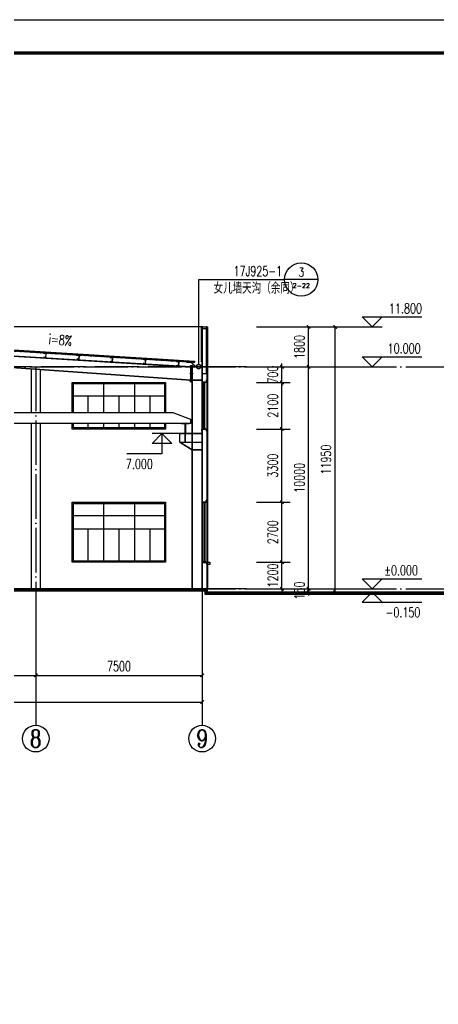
# Model space of a CAD drawing. Extents: x 14586673 to 15379323, y -344170 to -118775.
# Drawn here: x 15333900 to 15352773, y -225883 to -181520 of the extents above; entities that cross this region are included whole.
import ezdxf
from ezdxf.enums import TextEntityAlignment as Align

# ---------------------------------------------------------------- set-up
doc = ezdxf.new("R2010")
doc.units = 0
doc.header["$LTSCALE"] = 1000
doc.header["$MEASUREMENT"] = 0
doc.linetypes.add('DOTE', pattern=[2.42, 2, -0.2, 0.02, -0.2])
for name, color, linetype in [('AXIS', 3, 'Continuous'), ('AXIS_TEXT', 7, 'Continuous'), ('COLUMN', 2, 'Continuous'), ('DIM_IDEN', 3, 'Continuous'), ('DOTE', 1, 'DOTE'), ('PUB_DIM', 3, 'Continuous'), ('PUB_TEXT', 7, 'Continuous'), ('TK', 4, 'Continuous'), ('WALL', 9, 'Continuous'), ('WINDOW', 4, 'Continuous'), ('YS', 130, 'Continuous'), ('填充', 251, 'Continuous'), ('梁柱', 3, 'Continuous'), ('窗', 132, 'Continuous'), ('立面线条', 7, 'Continuous')]:
    doc.layers.add(name, color=color, linetype=linetype)
doc.styles.add('_TCH_AXIS', font='COMPLEX', dxfattribs={"bigfont": 'GBCBIG'})
doc.styles.add('_TCH_DIM', font='SIMPLEX', dxfattribs={"bigfont": 'GBCBIG'})
doc.styles.add('_TCH_DIM_T3', font='SIMPLEX', dxfattribs={"width": 0.705882, "bigfont": 'GBCBIG'})
doc.styles.add('_TCH_LABEL', font='COMPLEX', dxfattribs={"bigfont": 'GBCBIG'})
doc.styles.add('COMPLEX', font='COMPLEX')
doc.dimstyles.new('_TCH_ARCH&&150', dxfattribs={"dimtxt": 446.25, "dimasz": 150, "dimexe": 375, "dimexo": 450, "dimgap": 189.375, "dimtad": 1, "dimdec": 0, "dimzin": 0, "dimdsep": 46, "dimtxsty": '_TCH_DIM_T3', "dimblk": 'ARCHTICK', "dimcen": 0.09, "dimclrt": 7, "dimazin": 2, "dimtfac": 1, "dimtdec": 0, "dimtix": 1, "dimtmove": 2, "dimatfit": 3, "dimfxl": 0, "dimtolj": 1, "dimtzin": 0, "dimarcsym": 0})

# ---------------------------------------------------------------- blocks, each defined once
blk = doc.blocks.new('A$C6E6B7AEC')
at = {"layer": 'YS'}
for p, q in [((0, 0), (0, 75)), ((0, 75), (20, 75)), ((2, 2), (2, 72)), ((2, 72), (20, 72)), ((198, 2), (2, 2)), ((20, 72), (20, 75)), ((180, 75), (200, 75)), ((180, 72), (180, 75)), ((180, 72), (198, 72)), ((198, 72), (198, 2)), ((200, 75), (200, 0)), ((200, 0), (0, 0))]:
    blk.add_line(p, q, dxfattribs=at)
blk = doc.blocks.new('A$C53AF4E09')
at = {"layer": 'COLUMN'}
blk.add_hatch(color=256, dxfattribs=at).paths.add_polyline_path([(350, 450), (0, 450), (0, 440), (170, 440), (170, 10), (0, 10), (0, 0), (350, 0), (350, 10), (180, 10), (180, 440), (350, 440)])
blk.add_lwpolyline([(0, 440), (0, 450), (350, 450), (350, 440), (180, 440), (180, 10), (350, 10), (350, 0), (0, 0), (0, 10), (170, 10), (170, 440)], close=True, dxfattribs=at)
blk = doc.blocks.new('A$C25862AEB')
at = {"layer": 'YS'}
for p, q in [((200, 75), (0, 75)), ((0, 75), (0, 0)), ((0, 0), (20, 0)), ((198, 72), (2, 72)), ((2, 72), (2, 2)), ((2, 2), (20, 2)), ((205, 81), (5, 81)), ((5, 81), (5, 75)), ((205, 75), (5, 75)), ((20, 2), (20, 0)), ((180, 2), (198, 2)), ((180, 2), (180, 0)), ((180, 0), (200, 0)), ((198, 2), (198, 72)), ((200, 0), (200, 75))]:
    blk.add_line(p, q, dxfattribs=at)
blk = doc.blocks.new('GeYuanFrame_74871823', base_point=(20.09, 4.53))
at = {"layer": 'TK'}
blk.add_lwpolyline([(20.09, 4.53), (20.09, 598.53), (861.09, 598.53), (861.09, 4.53)], close=True, dxfattribs=at)
at = {"layer": 'TK', "const_width": 1}
blk.add_lwpolyline([(45.09, 588.53), (851.09, 588.53), (851.09, 14.53), (45.09, 14.53)], close=True, dxfattribs=at)
blk = doc.blocks.new('A$C6EE6551E')
at = {"layer": 'COLUMN'}
blk.add_hatch(color=256, dxfattribs=at).paths.add_polyline_path([(5, 195), (75, 200), (77, 175), (82, 175), (80, 205), (0, 200), (13, 0), (93, 5), (91, 35), (86, 35), (88, 10), (18, 5)])
blk.add_lwpolyline([(93, 5), (13, 0), (0, 200), (80, 205), (82, 175), (77, 175), (75, 200), (5, 195), (18, 5), (88, 10), (86, 35), (91, 35)], close=True, dxfattribs=at)
blk = doc.blocks.new('_ArchTick')
at = {"color": 0, "linetype": 'ByBlock', "const_width": 0.4}
blk.add_lwpolyline([(-0.5, -0.5), (0.5, 0.5)], dxfattribs=at)
blk = doc.blocks.new('*D121')
at = {"layer": 'Defpoints', "color": 0}
for p in [(15344123, -207163), (15346923, -207163), (15344123, -207313)]:
    blk.add_point(p, dxfattribs=at)
at = {"layer": 'PUB_DIM', "color": 0, "lineweight": -2}
for p, q in [((15344573, -207163), (15347298, -207163)), ((15346923, -207163), (15346923, -207013)), ((15346923, -207313), (15346923, -207163)), ((15344573, -207313), (15347298, -207313)), ((15346923, -207313), (15346923, -207463))]:
    blk.add_line(p, q, dxfattribs=at)
at = {"layer": 'PUB_DIM', "color": 0, "lineweight": -2, "xscale": 150, "yscale": 150, "zscale": 150}
for p, rotation in [((15346923, -207163), 270), ((15346923, -207313), 90)]:
    blk.add_blockref('_ArchTick', p, dxfattribs=dict(at, rotation=rotation))
at = {"layer": 'PUB_DIM', "color": 7, "insert": (15346510, -207238), "char_height": 446.2, "attachment_point": 5, "rotation": 90, "style": '_TCH_DIM_T3'}
blk.add_mtext('\\A1;150', dxfattribs=at)
blk = doc.blocks.new('*D122')
at = {"layer": 'Defpoints', "color": 0}
for p in [(15344123, -197163), (15346923, -197163), (15344123, -207163)]:
    blk.add_point(p, dxfattribs=at)
at = {"layer": 'PUB_DIM', "color": 0, "lineweight": -2}
for p, q in [((15344573, -197163), (15347298, -197163)), ((15346923, -207163), (15346923, -197163)), ((15344573, -207163), (15347298, -207163))]:
    blk.add_line(p, q, dxfattribs=at)
at = {"layer": 'PUB_DIM', "color": 0, "lineweight": -2, "xscale": 150, "yscale": 150, "zscale": 150}
for p, rotation in [((15346923, -197163), 90), ((15346923, -207163), 270)]:
    blk.add_blockref('_ArchTick', p, dxfattribs=dict(at, rotation=rotation))
at = {"layer": 'PUB_DIM', "color": 7, "insert": (15346510, -202163), "char_height": 446.2, "attachment_point": 5, "rotation": 90, "style": '_TCH_DIM_T3'}
blk.add_mtext('\\A1;10000', dxfattribs=at)
blk = doc.blocks.new('*D123')
at = {"layer": 'Defpoints', "color": 0}
for p in [(15344123, -195363), (15346923, -195363), (15344123, -197163)]:
    blk.add_point(p, dxfattribs=at)
at = {"layer": 'PUB_DIM', "color": 0, "lineweight": -2}
for p, q in [((15344573, -195363), (15347298, -195363)), ((15346923, -197163), (15346923, -195363)), ((15344573, -197163), (15347298, -197163))]:
    blk.add_line(p, q, dxfattribs=at)
at = {"layer": 'PUB_DIM', "color": 0, "lineweight": -2, "xscale": 150, "yscale": 150, "zscale": 150}
for p, rotation in [((15346923, -195363), 90), ((15346923, -197163), 270)]:
    blk.add_blockref('_ArchTick', p, dxfattribs=dict(at, rotation=rotation))
at = {"layer": 'PUB_DIM', "color": 7, "insert": (15346510, -196263), "char_height": 446.2, "attachment_point": 5, "rotation": 90, "style": '_TCH_DIM_T3'}
blk.add_mtext('\\A1;1800', dxfattribs=at)
blk = doc.blocks.new('*D124')
at = {"layer": 'Defpoints', "color": 0}
for p in [(15344123, -195363), (15348123, -195363), (15344123, -207313)]:
    blk.add_point(p, dxfattribs=at)
at = {"layer": 'PUB_DIM', "color": 0, "lineweight": -2}
for p, q in [((15344573, -195363), (15348498, -195363)), ((15348123, -207313), (15348123, -195363)), ((15344573, -207313), (15348498, -207313))]:
    blk.add_line(p, q, dxfattribs=at)
at = {"layer": 'PUB_DIM', "color": 0, "lineweight": -2, "xscale": 150, "yscale": 150, "zscale": 150}
for p, rotation in [((15348123, -195363), 90), ((15348123, -207313), 270)]:
    blk.add_blockref('_ArchTick', p, dxfattribs=dict(at, rotation=rotation))
at = {"layer": 'PUB_DIM', "color": 7, "insert": (15347710, -201338), "char_height": 446.2, "attachment_point": 5, "rotation": 90, "style": '_TCH_DIM_T3'}
blk.add_mtext('\\A1;11950', dxfattribs=at)
blk = doc.blocks.new('*D562')
at = {"layer": 'Defpoints', "color": 0}
for p in [(15344123, -205963), (15345723, -205963), (15344123, -207163)]:
    blk.add_point(p, dxfattribs=at)
at = {"layer": 'PUB_DIM', "color": 0, "lineweight": -2}
for p, q in [((15345723, -205963), (15345723, -205813)), ((15344573, -205963), (15346098, -205963)), ((15345723, -207163), (15345723, -205963)), ((15344573, -207163), (15346098, -207163)), ((15345723, -207163), (15345723, -207313))]:
    blk.add_line(p, q, dxfattribs=at)
at = {"layer": 'PUB_DIM', "color": 0, "lineweight": -2, "xscale": 150, "yscale": 150, "zscale": 150}
for p, rotation in [((15345723, -205963), 270), ((15345723, -207163), 90)]:
    blk.add_blockref('_ArchTick', p, dxfattribs=dict(at, rotation=rotation))
at = {"layer": 'PUB_DIM', "color": 7, "insert": (15345310, -206563), "char_height": 446.2, "attachment_point": 5, "rotation": 90, "style": '_TCH_DIM_T3'}
blk.add_mtext('\\A1;1200', dxfattribs=at)
blk = doc.blocks.new('*D563')
at = {"layer": 'Defpoints', "color": 0}
for p in [(15344123, -203263), (15345723, -203263), (15344123, -205963)]:
    blk.add_point(p, dxfattribs=at)
at = {"layer": 'PUB_DIM', "color": 0, "lineweight": -2}
for p, q in [((15344573, -203263), (15346098, -203263)), ((15345723, -205963), (15345723, -203263)), ((15344573, -205963), (15346098, -205963))]:
    blk.add_line(p, q, dxfattribs=at)
at = {"layer": 'PUB_DIM', "color": 0, "lineweight": -2, "xscale": 150, "yscale": 150, "zscale": 150}
for p, rotation in [((15345723, -203263), 90), ((15345723, -205963), 270)]:
    blk.add_blockref('_ArchTick', p, dxfattribs=dict(at, rotation=rotation))
at = {"layer": 'PUB_DIM', "color": 7, "insert": (15345310, -204613), "char_height": 446.2, "attachment_point": 5, "rotation": 90, "style": '_TCH_DIM_T3'}
blk.add_mtext('\\A1;2700', dxfattribs=at)
blk = doc.blocks.new('*D564')
at = {"layer": 'Defpoints', "color": 0}
for p in [(15344123, -199963), (15345723, -199963), (15344123, -203263)]:
    blk.add_point(p, dxfattribs=at)
at = {"layer": 'PUB_DIM', "color": 0, "lineweight": -2}
for p, q in [((15344573, -199963), (15346098, -199963)), ((15345723, -203263), (15345723, -199963)), ((15344573, -203263), (15346098, -203263))]:
    blk.add_line(p, q, dxfattribs=at)
at = {"layer": 'PUB_DIM', "color": 0, "lineweight": -2, "xscale": 150, "yscale": 150, "zscale": 150}
for p, rotation in [((15345723, -199963), 90), ((15345723, -203263), 270)]:
    blk.add_blockref('_ArchTick', p, dxfattribs=dict(at, rotation=rotation))
at = {"layer": 'PUB_DIM', "color": 7, "insert": (15345310, -201613), "char_height": 446.2, "attachment_point": 5, "rotation": 90, "style": '_TCH_DIM_T3'}
blk.add_mtext('\\A1;3300', dxfattribs=at)
blk = doc.blocks.new('*D565')
at = {"layer": 'Defpoints', "color": 0}
for p in [(15344123, -197863), (15345723, -197863), (15344123, -199963)]:
    blk.add_point(p, dxfattribs=at)
at = {"layer": 'PUB_DIM', "color": 0, "lineweight": -2}
for p, q in [((15344573, -197863), (15346098, -197863)), ((15345723, -199963), (15345723, -197863)), ((15344573, -199963), (15346098, -199963))]:
    blk.add_line(p, q, dxfattribs=at)
at = {"layer": 'PUB_DIM', "color": 0, "lineweight": -2, "xscale": 150, "yscale": 150, "zscale": 150}
for p, rotation in [((15345723, -197863), 90), ((15345723, -199963), 270)]:
    blk.add_blockref('_ArchTick', p, dxfattribs=dict(at, rotation=rotation))
at = {"layer": 'PUB_DIM', "color": 7, "insert": (15345310, -198913), "char_height": 446.2, "attachment_point": 5, "rotation": 90, "style": '_TCH_DIM_T3'}
blk.add_mtext('\\A1;2100', dxfattribs=at)
blk = doc.blocks.new('*D566')
at = {"layer": 'Defpoints', "color": 0}
for p in [(15344123, -197163), (15345723, -197163), (15344123, -197863)]:
    blk.add_point(p, dxfattribs=at)
at = {"layer": 'PUB_DIM', "color": 0, "lineweight": -2}
for p, q in [((15344573, -197163), (15346098, -197163)), ((15345723, -197163), (15345723, -197013)), ((15345723, -197863), (15345723, -197163)), ((15344573, -197863), (15346098, -197863)), ((15345723, -197863), (15345723, -198013))]:
    blk.add_line(p, q, dxfattribs=at)
at = {"layer": 'PUB_DIM', "color": 0, "lineweight": -2, "xscale": 150, "yscale": 150, "zscale": 150}
for p, rotation in [((15345723, -197163), 270), ((15345723, -197863), 90)]:
    blk.add_blockref('_ArchTick', p, dxfattribs=dict(at, rotation=rotation))
at = {"layer": 'PUB_DIM', "color": 7, "insert": (15345310, -197513), "char_height": 446.2, "attachment_point": 5, "rotation": 90, "style": '_TCH_DIM_T3'}
blk.add_mtext('\\A1;700', dxfattribs=at)
blk = doc.blocks.new('_AXISO')
blk.add_circle((0, 0), 0.5)
at = {"layer": 'AXIS_TEXT', "style": 'COMPLEX', "width": 1.041667}
blk.add_attdef('A', text='', height=0.56, dxfattribs=at).set_placement((-0.25, -0.28), (0.25, -0.28), align=Align.FIT)
blk = doc.blocks.new('*D567')
at = {"layer": 'AXIS', "color": 0, "lineweight": -2}
for p, q in [((15282123, -207763), (15282123, -212638)), ((15342123, -207763), (15342123, -212638)), ((15282123, -212263), (15342123, -212263))]:
    blk.add_line(p, q, dxfattribs=at)
at = {"layer": 'Defpoints', "color": 0}
for p in [(15282123, -207313), (15342123, -207313), (15342123, -212263)]:
    blk.add_point(p, dxfattribs=at)
at = {"layer": 'AXIS', "color": 0, "lineweight": -2, "xscale": 150, "yscale": 150, "zscale": 150, "rotation": 180}
blk.add_blockref('_ArchTick', (15282123, -212263), dxfattribs=at)
at = {"layer": 'AXIS', "color": 0, "lineweight": -2, "xscale": 150, "yscale": 150, "zscale": 150}
blk.add_blockref('_ArchTick', (15342123, -212263), dxfattribs=at)
at = {"layer": 'AXIS', "color": 7, "insert": (15312123, -211850), "char_height": 446.2, "attachment_point": 5, "style": '_TCH_DIM_T3'}
blk.add_mtext('\\A1;60000', dxfattribs=at)
blk = doc.blocks.new('*D574')
at = {"layer": 'AXIS', "color": 0, "lineweight": -2}
for p, q in [((15327123, -207763), (15327123, -211438)), ((15334623, -207763), (15334623, -211438)), ((15327123, -211063), (15334623, -211063))]:
    blk.add_line(p, q, dxfattribs=at)
at = {"layer": 'Defpoints', "color": 0}
for p in [(15327123, -207313), (15334623, -207313), (15334623, -211063)]:
    blk.add_point(p, dxfattribs=at)
at = {"layer": 'AXIS', "color": 0, "lineweight": -2, "xscale": 150, "yscale": 150, "zscale": 150, "rotation": 180}
blk.add_blockref('_ArchTick', (15327123, -211063), dxfattribs=at)
at = {"layer": 'AXIS', "color": 0, "lineweight": -2, "xscale": 150, "yscale": 150, "zscale": 150}
blk.add_blockref('_ArchTick', (15334623, -211063), dxfattribs=at)
at = {"layer": 'AXIS', "color": 7, "insert": (15330873, -210650), "char_height": 446.2, "attachment_point": 5, "style": '_TCH_DIM_T3'}
blk.add_mtext('\\A1;7500', dxfattribs=at)
blk = doc.blocks.new('*D575')
at = {"layer": 'AXIS', "color": 0, "lineweight": -2}
for p, q in [((15334623, -207763), (15334623, -211438)), ((15342123, -207763), (15342123, -211438)), ((15334623, -211063), (15342123, -211063))]:
    blk.add_line(p, q, dxfattribs=at)
at = {"layer": 'Defpoints', "color": 0}
for p in [(15334623, -207313), (15342123, -207313), (15342123, -211063)]:
    blk.add_point(p, dxfattribs=at)
at = {"layer": 'AXIS', "color": 0, "lineweight": -2, "xscale": 150, "yscale": 150, "zscale": 150, "rotation": 180}
blk.add_blockref('_ArchTick', (15334623, -211063), dxfattribs=at)
at = {"layer": 'AXIS', "color": 0, "lineweight": -2, "xscale": 150, "yscale": 150, "zscale": 150}
blk.add_blockref('_ArchTick', (15342123, -211063), dxfattribs=at)
at = {"layer": 'AXIS', "color": 7, "insert": (15338373, -210650), "char_height": 446.2, "attachment_point": 5, "style": '_TCH_DIM_T3'}
blk.add_mtext('\\A1;7500', dxfattribs=at)

msp = doc.modelspace()

# ---------------------------------------------------------------- hatches: boundary and pattern name
at = {"layer": '填充', "ltscale": 0.5}
h = msp.add_hatch(dxfattribs=at)
h.set_pattern_fill('ANSI37', color=256, scale=20, style=0)
h.set_pattern_definition([(45, (131150, 49327.217), (-22.4506403, 22.4506403), []), (135, (131150, 49327.217), (-22.4506403, -22.4506403), [])])
h.paths.add_polyline_path([(15295002.3, -196140.4), (15282467.1, -196914.4), (15282467.1, -196964.5), (15282614.5, -196955.4), (15282617, -196953), (15282822.2, -196937), (15282822.2, -196942.6), (15283168.8, -196921.2), (15283168.7, -196918.9), (15283248.6, -196914), (15295002.3, -196190.6)])
h.paths.add_polyline_path([(15299242.3, -196142.2), (15299242.3, -196192.4), (15311778.1, -196964.5), (15311778.1, -196914.4)])
h.paths.add_polyline_path([(15325002.3, -196190.6), (15325002.3, -196140.4), (15312467.1, -196914.4), (15312467.1, -196964.5)])
h.paths.add_polyline_path([(15329242.3, -196140.4), (15329242.3, -196190.6), (15341422.9, -196942.6), (15341422.9, -196937), (15341628.1, -196953), (15341630.6, -196955.4), (15341778.1, -196964.5), (15341778.1, -196914.4)])
at = {"layer": '立面线条'}
msp.add_hatch(color=256, dxfattribs=at).paths.add_polyline_path([(15341826.7, -197148.6), (15341628.1, -196953), (15341422.9, -196937), (15341422.9, -196947), (15341623.8, -196962.8), (15341822.6, -197158.6), (15342121.6, -197158.6), (15342121.6, -196858.6), (15342111.6, -196858.6), (15342111.6, -197148.6)])

# ---------------------------------------------------------------- linework, layer by layer
for p, q in [((15329242, -196130.4), (15341778.1, -196904.3)), ((15329242, -196140.4), (15341778.1, -196914.4)), ((15341778.1, -196964.5), (15329242, -196190.5)), ((15341778.1, -196904.3), (15341778.1, -196964.5)), ((15341778.1, -196914.4), (15341778.1, -196964.5)), ((15334422.6, -197255.7), (15334422.6, -199212.6)), ((15334822.6, -197290.1), (15334822.6, -199212.6)), ((15342362.6, -197908.2), (15342362.6, -199962.6)), ((15334422.6, -199712.6), (15334422.6, -207162.6)), ((15334822.6, -199712.6), (15334822.6, -207162.6)), ((15342372.6, -203308.2), (15342372.6, -205962.6))]:
    msp.add_line(p, q)
for points in [[(15342080.3, -195362.6), (15329242.3, -195362.6)], [(15341612.6, -197480.6), (15341582.6, -197480.6), (15341582.6, -197460.6), (15341612.6, -197460.6)], [(15341672.6, -197460.6), (15341702.6, -197460.6), (15341702.6, -197480.6), (15341672.6, -197480.6)], [(15342365.1, -205962.6), (15342465.1, -205962.6), (15342465.1, -206062.6), (15342365.1, -206062.6)], [(15367322.6, -207312.6), (15342362.6, -207312.6), (15342362.6, -207162.6), (15312122.6, -207162.6)], [(15367322.6, -207412.6), (15342262.6, -207412.6), (15342262.6, -207262.6), (15312122.6, -207262.6)]]:
    msp.add_lwpolyline(points)
for points, const_width in [([(15341687.6, -197127.6), (15341597.6, -197127.6)], 5), ([(15341687.6, -197228.4), (15341597.6, -197228.4)], 5), ([(15341687.6, -197370.2), (15341597.6, -197370.2)], 5), ([(15341687.6, -197571), (15341597.6, -197571)], 5), ([(15341687.6, -197712.8), (15341597.6, -197712.8)], 5), ([(15341687.6, -197813.6), (15341597.6, -197813.6)], 5), ([(15367322.6, -207362.6), (15342312.6, -207362.6), (15342312.6, -207212.6), (15312122.6, -207212.6)], 100)]:
    msp.add_lwpolyline(points, dxfattribs=dict(const_width=const_width))
at = {"color": 7, "ltscale": 5}
msp.add_lwpolyline([(15341597.6, -199712.6), (15312647.6, -199712.6), (15312647.6, -199522.6), (15313447.6, -199212.6), (15340797.6, -199212.6), (15341597.6, -199522.6)], close=True, dxfattribs=at)
at = {"layer": 'AXIS'}
for p, q in [((15334622.6, -207312.6), (15334622.6, -213312.6)), ((15342122.6, -207312.6), (15342122.6, -213312.6))]:
    msp.add_line(p, q, dxfattribs=at)
at = {"layer": 'COLUMN'}
msp.add_lwpolyline([(15341826.7, -197148.6), (15341628.1, -196953), (15341422.9, -196937), (15341422.9, -196947), (15341623.8, -196962.8), (15341822.6, -197158.6), (15342121.6, -197158.6), (15342121.6, -196858.6), (15342121.6, -196858.6), (15342111.6, -196858.6), (15342111.6, -197148.6)], close=True, dxfattribs=at)
at = {"layer": 'DIM_IDEN'}
for p, q in [((15341969.1, -193228.4), (15345845.6, -193228.4)), ((15341969.1, -197044.8), (15341969.1, -193228.4)), ((15347345.6, -193228.4), (15345845.6, -193228.4))]:
    msp.add_line(p, q, dxfattribs=at)
for centre, radius in [((15346595.6, -193228.4), 750), ((15341969.1, -197148.6), 103.8)]:
    msp.add_circle(centre, radius, dxfattribs=at)
at = {"layer": 'DOTE'}
for p, q in [((15256922.6, -197162.6), (15367322.6, -197162.6)), ((15344122.6, -197162.6), (15314622.6, -197162.6)), ((15334622.6, -197162.6), (15334622.6, -207312.6)), ((15342122.6, -197162.6), (15342122.6, -207312.6)), ((15256922.6, -207162.6), (15367322.6, -207162.6)), ((15344122.6, -207162.6), (15312122.6, -207162.6))]:
    msp.add_line(p, q, dxfattribs=at)
at = {"layer": 'PUB_DIM'}
for p, q in [((15349783.8, -195362.6), (15349333.8, -194912.6)), ((15349333.8, -194912.6), (15352033.8, -194912.6)), ((15349783.8, -195362.6), (15350233.8, -194912.6)), ((15346922.6, -195362.6), (15350233.8, -195362.6)), ((15349783.8, -197162.6), (15349333.8, -196712.6)), ((15349333.8, -196712.6), (15352033.8, -196712.6)), ((15349783.8, -197162.6), (15350233.8, -196712.6)), ((15346922.6, -197162.6), (15350233.8, -197162.6)), ((15340315.9, -200162.6), (15339865.9, -200612.6)), ((15341340.9, -200162.6), (15339865.9, -200162.6)), ((15340315.9, -200162.6), (15340765.9, -200612.6)), ((15340315.9, -200162.6), (15340315.9, -201078.3)), ((15340765.9, -200612.6), (15339865.9, -200612.6)), ((15340315.9, -201078.3), (15338733.6, -201078.3)), ((15349783.8, -207162.6), (15349333.8, -206712.6)), ((15349333.8, -206712.6), (15352033.8, -206712.6)), ((15349783.8, -207162.6), (15350233.8, -206712.6)), ((15346922.6, -207162.6), (15350233.8, -207162.6)), ((15346922.6, -207312.6), (15350233.8, -207312.6)), ((15349783.8, -207312.6), (15349333.8, -207762.6)), ((15349783.8, -207312.6), (15350233.8, -207762.6)), ((15349333.8, -207762.6), (15352033.8, -207762.6))]:
    msp.add_line(p, q, dxfattribs=at)
msp.add_lwpolyline([(15334470.4, -196233.2, 0, 0, 0), (15336514.1, -196394.2, 120, 0, 0), (15336962.7, -196429.6, 0, 0, 0)], format="xyseb", dxfattribs=at)
at = {"layer": 'WALL'}
for p, q in [((15342112.6, -195362.6), (15342362.6, -195362.6)), ((15343862.6, -207312.6), (15367322.6, -207312.6))]:
    msp.add_line(p, q, dxfattribs=at)
at = {"layer": 'WALL', "color": 3}
for p, q in [((15342112.6, -195362.6), (15342112.6, -207162.6)), ((15342122.6, -195362.6), (15342122.6, -207162.6))]:
    msp.add_line(p, q, dxfattribs=at)
at = {"layer": 'WALL', "color": 7}
for p, q in [((15342342.6, -195362.6), (15342342.6, -207162.6)), ((15342362.6, -195362.6), (15342362.6, -207162.6))]:
    msp.add_line(p, q, dxfattribs=at)
at = {"layer": 'WINDOW', "color": 250}
for p, q in [((15337672.6, -197912.6), (15337672.6, -199212.6)), ((15339072.6, -197912.6), (15339072.6, -199212.6)), ((15336322.6, -198462.6), (15340422.6, -198462.6)), ((15336972.6, -198462.6), (15336972.6, -199212.6)), ((15338372.6, -198462.6), (15338372.6, -199212.6)), ((15339772.6, -198462.6), (15339772.6, -199212.6)), ((15336972.6, -199712.6), (15336972.6, -199912.6)), ((15337672.6, -199712.6), (15337672.6, -199912.6)), ((15338372.6, -199712.6), (15338372.6, -199912.6)), ((15339072.6, -199712.6), (15339072.6, -199912.6)), ((15339772.6, -199712.6), (15339772.6, -199912.6)), ((15337672.6, -203312.6), (15337672.6, -205912.6)), ((15339072.6, -203312.6), (15339072.6, -205912.6)), ((15336322.6, -203862.6), (15340422.6, -203862.6)), ((15336322.6, -204462.6), (15340422.6, -204462.6)), ((15336972.6, -204462.6), (15336972.6, -205912.6)), ((15338372.6, -204462.6), (15338372.6, -205912.6)), ((15339772.6, -204462.6), (15339772.6, -205912.6))]:
    msp.add_line(p, q, dxfattribs=at)
for points in [[(15336272.6, -199212.6), (15336272.6, -197862.6), (15340472.6, -197862.6), (15340472.6, -199212.6)], [(15336322.6, -199212.6), (15336322.6, -197912.6), (15340422.6, -197912.6), (15340422.6, -199212.6)], [(15340472.6, -199712.6), (15340472.6, -199962.6), (15336272.6, -199962.6), (15336272.6, -199712.6)], [(15340422.6, -199712.6), (15340422.6, -199912.6), (15336322.6, -199912.6), (15336322.6, -199712.6)]]:
    msp.add_lwpolyline(points, dxfattribs=at)
for points in [[(15336272.6, -203262.6), (15340472.6, -203262.6), (15340472.6, -205962.6), (15336272.6, -205962.6)], [(15336322.6, -203312.6), (15340422.6, -203312.6), (15340422.6, -205912.6), (15336322.6, -205912.6)]]:
    msp.add_lwpolyline(points, close=True, dxfattribs=at)
at = {"layer": 'YS', "const_width": 8}
for points in [[(15342104.8, -195443.2), (15342080.3, -195423.1), (15342080.3, -195362.6), (15342388.6, -195362.6), (15342388.6, -195423.1), (15342364.1, -195443.2)], [(15342323.7, -197756.6), (15342323.7, -197862.6), (15342362.6, -197862.6), (15342362.6, -197908.2), (15342331.1, -197892.2)], [(15342121.9, -199902), (15342121.9, -199962.6), (15342362.6, -199962.6), (15342362.6, -200044.8), (15342338.1, -200071.3)], [(15342333.7, -203156.6), (15342333.7, -203262.6), (15342372.6, -203262.6), (15342372.6, -203308.2), (15342341.1, -203292.2)], [(15342131.9, -205902), (15342131.9, -205962.6), (15342372.6, -205962.6), (15342372.6, -206044.8), (15342348.1, -206071.3)]]:
    msp.add_lwpolyline(points, dxfattribs=at)
at = {"layer": '梁柱'}
for p, q in [((15342342.6, -195443.6), (15342122.6, -195443.6)), ((15342130.6, -197081.6), (15342130.6, -195443.6)), ((15342314.6, -195453.6), (15342130.6, -195453.6)), ((15342314.6, -197081.6), (15342314.6, -195443.6)), ((15342322.6, -197482.6), (15342322.6, -195443.6)), ((15327162.6, -196263.4), (15341612.6, -197152.3)), ((15327162.6, -196283.5), (15341611, -197172.2)), ((15327671.8, -196783.4), (15341612.6, -197765.9)), ((15327673, -196763.4), (15341612.6, -197745.8)), ((15341612.6, -197102.6), (15341566.5, -197148.7)), ((15341612.6, -197838.6), (15341612.6, -197102.6)), ((15341612.6, -197102.6), (15341672.6, -197102.6)), ((15341642.6, -197838.6), (15341642.6, -197102.6)), ((15341672.6, -197838.6), (15341672.6, -197102.6)), ((15341672.6, -197102.6), (15341722.6, -197152.6)), ((15341672.6, -197152.6), (15342112.6, -197152.6)), ((15341672.6, -197162.6), (15342102.6, -197162.6)), ((15342112.6, -197162.6), (15341672.6, -197162.6)), ((15342112.6, -197172.6), (15341672.6, -197172.6)), ((15341682.6, -207162.6), (15341682.6, -197172.6)), ((15341692.6, -207162.6), (15341692.6, -197172.6)), ((15342322.6, -197162.6), (15342122.6, -197162.6)), ((15342130.6, -197482.6), (15342130.6, -197162.6)), ((15342314.6, -197482.6), (15342314.6, -197162.6)), ((15341612.6, -197838.6), (15341532.6, -197758.6)), ((15341612.6, -197838.6), (15341672.6, -197838.6)), ((15341682.6, -197752.6), (15342112.6, -197752.6)), ((15341682.6, -197762.6), (15342112.6, -197762.6)), ((15342322.6, -197482.6), (15342122.6, -197482.6)), ((15341682.6, -200162.6), (15341122.6, -200162.6)), ((15341122.6, -200562.6), (15341122.6, -200162.6)), ((15341682.6, -200172.6), (15341122.6, -200172.6)), ((15341367.6, -200552.6), (15341367.6, -200172.6)), ((15341377.6, -200552.6), (15341377.6, -200172.6)), ((15342112.6, -200162.6), (15341692.6, -200162.6)), ((15342112.6, -200172.6), (15341692.6, -200172.6)), ((15341122.6, -200552.6), (15341682.6, -200552.6)), ((15341122.6, -200562.6), (15341682.6, -200897.4)), ((15341122.6, -200562.6), (15341682.6, -200562.6)), ((15341138.4, -200562.6), (15341682.6, -200884.5)), ((15341692.6, -200552.6), (15342112.6, -200552.6)), ((15341692.6, -200562.6), (15342112.6, -200562.6)), ((15341692.6, -200884.5), (15342112.6, -200884.5)), ((15341692.6, -200894.5), (15342112.6, -200894.5))]:
    msp.add_line(p, q, dxfattribs=at)
at = {"layer": '窗'}
for p, q in [((15342102.6, -197855.5), (15342352.6, -197855.5)), ((15342191.9, -197906.2), (15342191.9, -199912.4)), ((15342231.9, -197906.2), (15342231.9, -199912.4)), ((15342112.6, -199962.6), (15342362.6, -199962.6)), ((15342112.6, -203255.5), (15342362.6, -203255.5)), ((15342202.6, -203306.2), (15342202.6, -205912.4)), ((15342242.6, -203306.2), (15342242.6, -205912.4))]:
    msp.add_line(p, q, dxfattribs=at)
at = {"layer": '窗', "color": 6}
for points in [[(15342249.2, -197856), (15342174.6, -197856), (15342174.6, -197906.2), (15342249.2, -197906.2)], [(15342245.5, -197859.7), (15342178.3, -197859.7), (15342178.3, -197902.4), (15342245.5, -197902.4)], [(15342249.2, -199962.6), (15342174.6, -199962.6), (15342174.6, -199912.4), (15342249.2, -199912.4)], [(15342245.5, -199958.8), (15342178.3, -199958.8), (15342178.3, -199916.1), (15342245.5, -199916.1)], [(15342259.2, -203256), (15342184.6, -203256), (15342184.6, -203306.2), (15342259.2, -203306.2)], [(15342255.5, -203259.7), (15342188.3, -203259.7), (15342188.3, -203302.4), (15342255.5, -203302.4)], [(15342259.2, -205962.6), (15342184.6, -205962.6), (15342184.6, -205912.4), (15342259.2, -205912.4)], [(15342255.5, -205958.8), (15342188.3, -205958.8), (15342188.3, -205916.1), (15342255.5, -205916.1)]]:
    msp.add_lwpolyline(points, close=True, dxfattribs=at)
at = {"layer": '立面线条'}
for p, q in [((15342092.6, -196942.6), (15342092.6, -195362.6)), ((15342112.6, -195362.6), (15342092.6, -195362.6)), ((15342112.6, -196942.6), (15342092.6, -196942.6))]:
    msp.add_line(p, q, dxfattribs=at)

# ---------------------------------------------------------------- block references
at = {"xscale": 150, "yscale": 150, "zscale": 150}
msp.add_blockref('GeYuanFrame_74871823', (15253172.6, -270620.3), dxfattribs=at)
at = {"xscale": -1}
for name, p in [('A$C6E6B7AEC', (15342330.6, -195437.6)), ('A$C6E6B7AEC', (15342322.6, -197156.6)), ('A$C25862AEB', (15342316.9, -200043.6)), ('A$C25862AEB', (15342326.9, -206043.6))]:
    msp.add_blockref(name, p, dxfattribs=at)
at = {"rotation": 180}
for p in [(15342316.9, -197775), (15342326.9, -203175)]:
    msp.add_blockref('A$C25862AEB', p, dxfattribs=at)
at = {"layer": 'AXIS'}
ref = msp.add_blockref('_AXISO', (15334622.6, -213912.6), dxfattribs=dict(at, xscale=1200, yscale=1200, zscale=1200))
ref.add_attrib('A', '8', dxfattribs={"layer": 'AXIS_TEXT', "ltscale": 0.5, "height": 798.8, "style": '_TCH_AXIS'}).set_placement((15334356.3, -214312), (15334888.8, -214312), align=Align.FIT)
ref = msp.add_blockref('_AXISO', (15342122.6, -213912.6), dxfattribs=dict(at, xscale=1200, yscale=1200, zscale=1200))
ref.add_attrib('A', '9', dxfattribs={"layer": 'AXIS_TEXT', "ltscale": 0.5, "height": 798.8, "style": '_TCH_AXIS'}).set_placement((15341856.3, -214312), (15342388.8, -214312), align=Align.FIT)
at = {"layer": 'COLUMN', "extrusion": (0, 0, -1), "zscale": -1, "rotation": 359.7061170339601}
for p in [(-15335088.8, -196750.1), (-15336586, -196842.2), (-15338083.1, -196934.3), (-15339580.3, -197026.4), (-15341077.5, -197118.5)]:
    msp.add_blockref('A$C6EE6551E', p, dxfattribs=at)
at = {"layer": 'COLUMN'}
msp.add_blockref('A$C53AF4E09', (15341197.6, -200162.6), dxfattribs=at)

# ---------------------------------------------------------------- texts
at = {"layer": 'PUB_TEXT', "style": '_TCH_DIM', "width": 0.705882}
for s, p in [('17J925-1', (15343543.1, -193070.9)), ('11.800', (15350548.8, -194755.1)), ('10.000', (15350488.8, -196555.1)), ('7.000', (15338688.6, -201760.8)), ('%%P0.000', (15350338.8, -206555.1)), ('-0.150', (15350398.8, -208445.1))]:
    msp.add_text(s, height=446.25, dxfattribs=at).set_placement(p)
at = {"layer": 'PUB_TEXT', "style": '_TCH_LABEL'}
for s, height, p, p2 in [('3', 391.5, (15346465.1, -193089.6), (15346726.1, -193089.6)), ('2-22', 204.59, (15346205.9, -193607.4), (15346985.3, -193607.4))]:
    msp.add_text(s, height=height, dxfattribs=at).set_placement(p, p2, align=Align.FIT)
at = {"layer": 'PUB_TEXT', "style": '_TCH_DIM'}
msp.add_text('女儿墙天沟（余同）', height=506.38, dxfattribs=at).set_placement((15342640.3, -193866.2))
at = {"layer": 'PUB_TEXT', "style": '_TCH_DIM', "width": 0.705882}
msp.add_text('i=8%', height=446.25, rotation=355.49504, dxfattribs=at).set_placement((15335190.6, -196132.1))

# ---------------------------------------------------------------- dimensions: what is measured, and where the dimension line sits
at = {"layer": 'AXIS'}
for p1, p2, distance, text, picture, middle in [((15282122.6, -207312.6), (15342122.6, -207312.6), -4950, '60000', '*D567', (15312122.6, -211850.1)), ((15327122.6, -207312.6), (15334622.6, -207312.6), -3750, '7500', '*D574', (15330872.6, -210650.1)), ((15334622.6, -207312.6), (15342122.6, -207312.6), -3750, '7500', '*D575', (15338372.6, -210650.1))]:
    dim = msp.add_aligned_dim(p1=p1, p2=p2, distance=distance, text=text, dimstyle='_TCH_ARCH&&150', dxfattribs=at)
    dim.commit()
    dim.dimension.update_dxf_attribs({"geometry": picture, "text_midpoint": middle})
at = {"layer": 'PUB_DIM'}
for p1, p2, distance, text, picture, middle in [((15344122.6, -197162.6), (15344122.6, -195362.6), -2800, '1800', '*D123', (15346510.1, -196262.6)), ((15344122.6, -207312.6), (15344122.6, -195362.6), -4000, '11950', '*D124', (15347710.1, -201337.6)), ((15344122.6, -197862.6), (15344122.6, -197162.6), -1600, '700', '*D566', (15345310.1, -197512.6)), ((15344122.6, -207162.6), (15344122.6, -197162.6), -2800, '10000', '*D122', (15346510.1, -202162.6)), ((15344122.6, -199962.6), (15344122.6, -197862.6), -1600, '2100', '*D565', (15345310.1, -198912.6)), ((15344122.6, -203262.6), (15344122.6, -199962.6), -1600, '3300', '*D564', (15345310.1, -201612.6)), ((15344122.6, -205962.6), (15344122.6, -203262.6), -1600, '2700', '*D563', (15345310.1, -204612.6)), ((15344122.6, -207162.6), (15344122.6, -205962.6), -1600, '1200', '*D562', (15345310.1, -206562.6)), ((15344122.6, -207312.6), (15344122.6, -207162.6), -2800, '150', '*D121', (15346510.1, -207237.6))]:
    dim = msp.add_aligned_dim(p1=p1, p2=p2, distance=distance, text=text, dimstyle='_TCH_ARCH&&150', dxfattribs=at)
    dim.commit()
    dim.dimension.update_dxf_attribs({"geometry": picture, "text_midpoint": middle})

doc.saveas('drawing.dxf')
